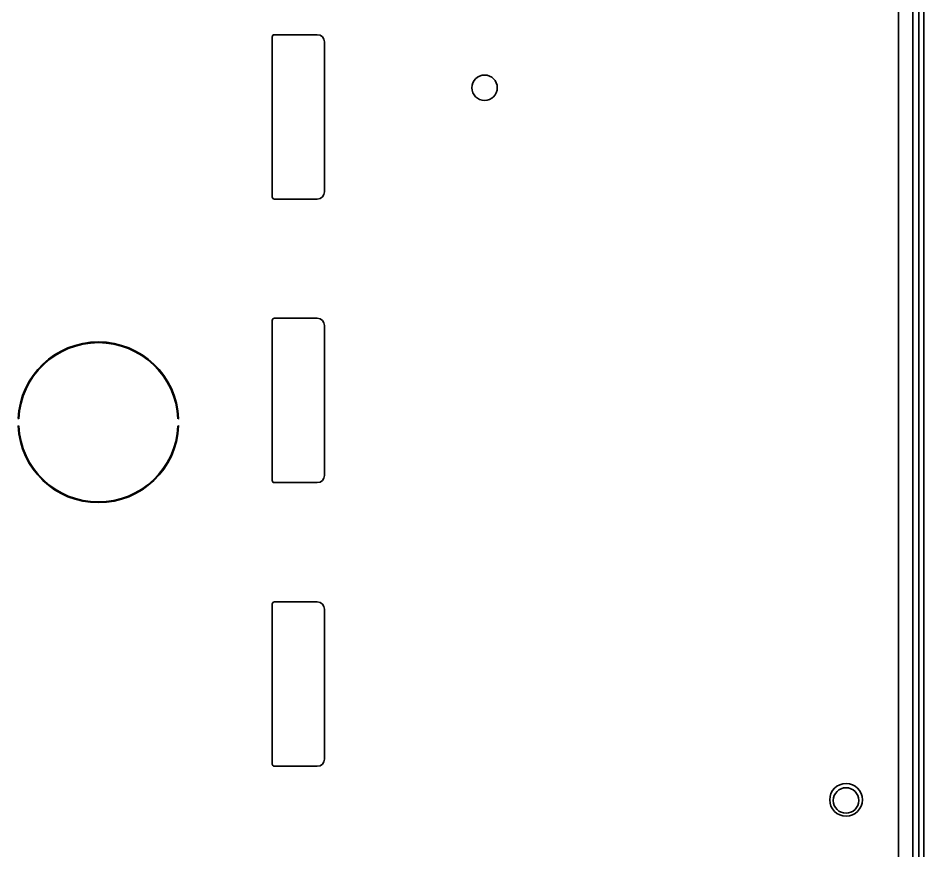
# Model space of a CAD drawing. Extents: x 5997 to 10491, y -672 to 3708.
# Drawn here: x 9110 to 9234.6, y 3363.6 to 3478.1 of the extents above; entities that cross this region are included whole.
import ezdxf

# ---------------------------------------------------------------- set-up
doc = ezdxf.new("R2010")
doc.units = 0
doc.header["$LTSCALE"] = 5
doc.layers.add('1', color=7, linetype='CONTINUOUS', true_color=0xffffff)

msp = doc.modelspace()

# ---------------------------------------------------------------- linework, layer by layer
at = {"layer": '1', "color": 7, "linetype": 'Continuous', "lineweight": 35}
for p, q in [((9233.07, 3571.33), (9233.07, 2751.33)), ((9234.57, 2734.53), (9234.57, 3570.53)), ((9233.89, 3567.53), (9233.89, 2737.53)), ((9231.07, 3525.26), (9231.07, 2864.39)), ((9144.97, 3453.53), (9144.97, 3475.53)), ((9145.27, 3475.83), (9151.17, 3475.83)), ((9152.17, 3474.83), (9152.17, 3454.23)), ((9151.17, 3453.23), (9145.27, 3453.23)), ((9144.97, 3414.53), (9144.97, 3436.53)), ((9145.27, 3436.83), (9151.17, 3436.83)), ((9152.17, 3435.83), (9152.17, 3415.23)), ((9110.13, 3423.02), (9110.03, 3423.03)), ((9132.01, 3423.02), (9132.11, 3423.03)), ((9110.13, 3422.03), (9110.03, 3422.02)), ((9132.01, 3422.03), (9132.11, 3422.02)), ((9151.17, 3414.23), (9145.27, 3414.23)), ((9144.97, 3375.53), (9144.97, 3397.53)), ((9145.27, 3397.83), (9151.17, 3397.83)), ((9152.17, 3396.83), (9152.17, 3376.23)), ((9151.17, 3375.23), (9145.27, 3375.23))]:
    msp.add_line(p, q, dxfattribs=at)
at = {"layer": '1', "color": 51, "linetype": 'Continuous', "lineweight": 13}
for p, q in [((9131.07, 3426.98), (9131.07, 3427.22)), ((9131.07, 3417.82), (9131.07, 3418.06))]:
    msp.add_line(p, q, dxfattribs=at)
at = {"layer": '1', "color": 7, "linetype": 'Continuous', "lineweight": 35}
msp.add_circle((9223.87, 3370.53), 1.75, dxfattribs=at)
for centre, radius, start, end in [((9145.27, 3475.53), 0.3, 90, 180), ((9151.17, 3474.83), 1, 0, 90), ((9174.17, 3468.53), 1.75, 0, 180), ((9174.17, 3468.53), 1.75, 180, 0), ((9145.27, 3453.53), 0.3, 180, 270), ((9151.17, 3454.23), 1, 270, 0), ((9145.27, 3436.53), 0.3, 90, 180), ((9151.17, 3435.83), 1, 0, 90), ((9121.07, 3422.53), 11.05, 2.6053, 177.3947), ((9121.07, 3422.53), 10.95, 2.6053, 177.3947), ((9121.07, 3422.53), 11.05, 182.6053, 357.3947), ((9121.07, 3422.53), 10.95, 182.6053, 357.3947), ((9151.17, 3415.23), 1, 270, 0), ((9145.27, 3414.53), 0.3, 180, 270), ((9145.27, 3397.53), 0.3, 90, 180), ((9151.17, 3396.83), 1, 0, 90), ((9145.27, 3375.53), 0.3, 180, 270), ((9151.17, 3376.23), 1, 270, 0), ((9223.87, 3370.62), 2.25, 90, 270), ((9223.87, 3370.62), 2.25, 270, 90)]:
    msp.add_arc(centre, radius, start, end, dxfattribs=at)

doc.saveas('drawing.dxf')
